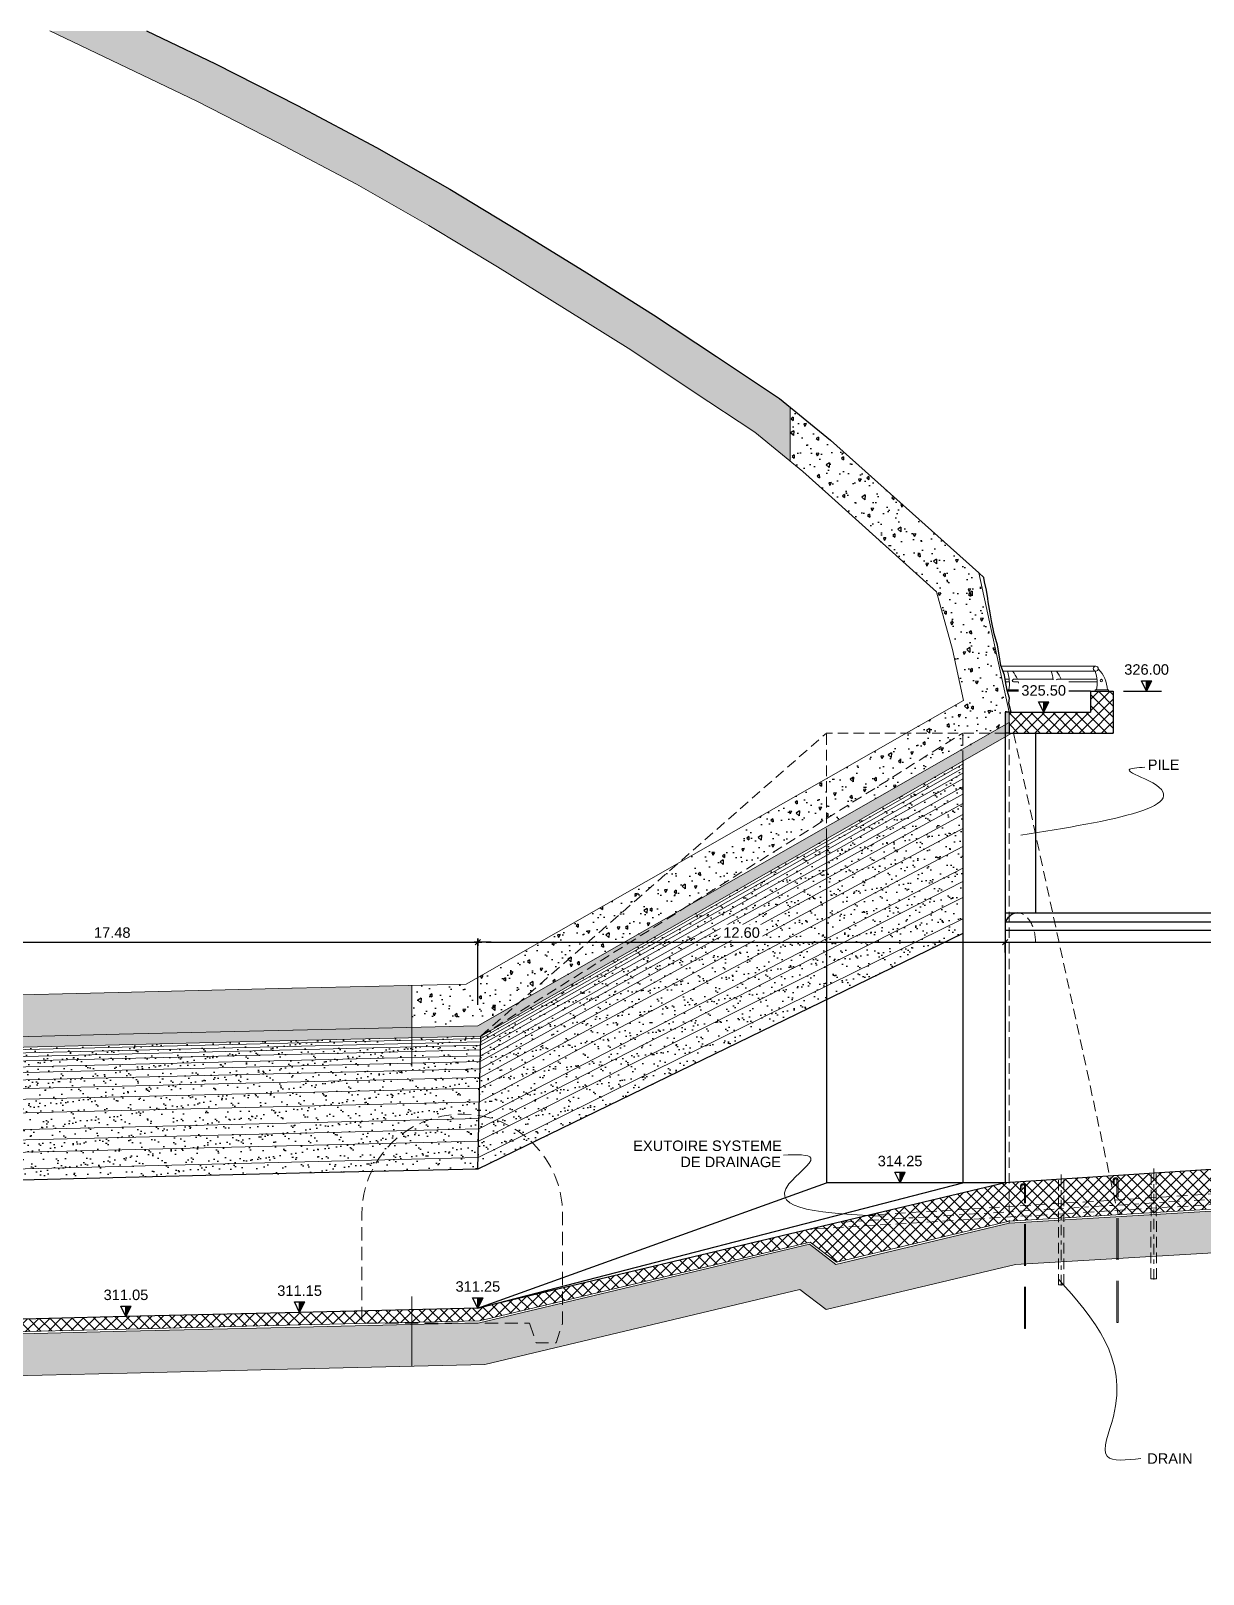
# Model space of a CAD drawing. Header units: millimetres. Extents: x -335 to 64136, y 248 to 109842.
# Drawn here: x 153.47 to 181.48, y 350.13 to 387.03 of the extents above; entities that cross this region are included whole.
import ezdxf
from ezdxf.enums import TextEntityAlignment as Align

# ---------------------------------------------------------------- set-up
doc = ezdxf.new("R2010")
doc.units = ezdxf.units.MM
doc.header["$MEASUREMENT"] = 0
for name, pattern in [('NASCOSTA', [9.525, 6.35, -3.175]), ('TRATTEGGIATA', [0.75, 0.5, -0.25]), ('TRATTEGGIATA2', [0.375, 0.25, -0.125]), ('TRATTOPUNTO2', [0.5, 0.25, -0.125, 0, -0.125])]:
    doc.linetypes.add(name, pattern=pattern)
for name, color, linetype in [('Ancoraggi', 3, 'Continuous'), ('DIME', 6, 'Continuous'), ('LIN010CO', 2, 'Continuous'), ('LIN018CO', 6, 'Continuous'), ('LIN018TR', 6, 'NASCOSTA'), ('LIN035CO', 1, 'Continuous'), ('LIN050CO', 3, 'Continuous'), ('TEXT035', 1, 'Continuous'), ('Tratteggi', 2, 'Continuous')]:
    doc.layers.add(name, color=color, linetype=linetype)
doc.layers.add('Bordi tratteggi', color=5, linetype='Continuous', plot=False)
doc.styles.add('ARIAL', font='arial.ttf')
doc.linetypes.add('ROCK', pattern='A,0.25,-0.18,["<",Standard,S=0.18,R=90,X=0,Y=-0.09],0,["-",Standard,S=0.18,R=45,X=-0.111213,Y=-0.238491],0.25', length=0.68)
doc.dimstyles.new('100', dxfattribs={"dimtxt": 0.25, "dimasz": 0.2, "dimexe": 0, "dimexo": 0.5, "dimgap": 0.1, "dimtad": 1, "dimzin": 4, "dimdsep": 46, "dimtxsty": 'ARIAL', "dimblk1": 'LINE', "dimblk2": 'LINE', "dimsah": 1, "dimcen": 2.5, "dimclrd": 256, "dimclre": 256, "dimclrt": 1, "dimadec": 0, "dimazin": 0, "dimtfac": 1, "dimtmove": 2, "dimatfit": 3, "dimldrblk": 'LINE', "dimfxl": 1, "dimtvp": 1, "dimtolj": 1, "dimtzin": 0, "dimarcsym": 0})
pattern_1 = [(271.43083, (0, -76.13163), (-0.57929356, -0.42757335), [0.075, -0.825]), (216.43083, (0, -76.1316), (0.6017666, -0.472146), [0.06, -0.66]), (321.88223, (-0.0483, -76.16726), (0.0224724, -0.8997194), [0.0637402, -0.7011421]), (267.61503, (0.1323, -76.2816), (-0.909696, -0.582111), [0.1125, -1.2375]), (318.06643, (0.0565, -76.3301), (-0.0561794, -1.3488306), [0.0956103, -1.051713]), (212.61503, (0.1323, -76.2816), (-0.0561784, -1.3488306), [0.09, -0.99]), (242.43083, (0.0243, -76.31027), (-0.71395324, -0.093117), [0.075, -0.825]), (187.43083, (0.0243, -76.3103), (0.297416, -0.7046905), [0.06, -0.66]), (292.88223, (-0.0352, -76.318), (-0.4165379, -0.7978071), [0.0637402, -0.7011421]), (258.93083, (0, -76.13163), (0.21116406, -0.25763524), [0, -0.652, 0, -0.67, 0, -0.6625]), (228.93083, (0, -76.13163), (0.06375055, -0.46978936), [0, -0.382, 0, -0.637, 0, -0.2525]), (188.93083, (0.1672, -75.98407), (-0.41516102, -0.33632788), [0, -0.25, 0, -0.78, 0, -1.035]), (178.93083, (0.24217, -75.9179), (-0.37100583, -0.46095747), [0, -0.325, 0, -0.518, 0, -0.735])]
pattern_2 = [(271.43083, (0, 0), (-0.5792936, -0.42757335), [0.075, -0.825]), (216.43083, (0, 0), (0.6017666, -0.472146), [0.06, -0.66]), (321.88223, (-0.0483, -0.0356), (0.0224724, -0.8997194), [0.0637402, -0.7011421]), (267.61503, (0.1323, -0.14995), (-0.909696, -0.582111), [0.1125, -1.2375]), (318.06643, (0.0565, -0.1985), (-0.0561794, -1.3488306), [0.0956103, -1.051713]), (212.61503, (0.1323, -0.15), (-0.0561784, -1.3488306), [0.09, -0.99]), (242.43083, (0.0243, -0.17863), (-0.7139532, -0.093117), [0.075, -0.825]), (187.43083, (0.0243, -0.1786), (0.297416, -0.7046905), [0.06, -0.66]), (292.88223, (-0.0352, -0.1864), (-0.4165379, -0.7978071), [0.0637402, -0.7011421]), (258.93083, (0, 0), (0.21116406, -0.25763524), [0, -0.652, 0, -0.67, 0, -0.6625]), (228.93083, (0, 0), (0.06375055, -0.46978936), [0, -0.382, 0, -0.637, 0, -0.2525]), (188.93083, (0.1672, 0.14756), (-0.41516102, -0.33632788), [0, -0.25, 0, -0.78, 0, -1.035]), (178.93083, (0.24217, 0.21373), (-0.37100583, -0.46095747), [0, -0.325, 0, -0.518, 0, -0.735])]

# ---------------------------------------------------------------- blocks, each defined once
blk = doc.blocks.new('LIVELLI1')
at = {"layer": 'LIN018CO'}
blk.add_solid([(0, 0.25), (0, 0), (0.125, 0.25)], dxfattribs=at)
at = {"layer": 'LIN035CO'}
for p, q in [((-0.125, 0.25), (0.125, 0.25)), ((0, 0), (-0.125, 0.25)), ((0, 0), (0, 0.25)), ((0, 0), (0.125, 0.25))]:
    blk.add_line(p, q, dxfattribs=at)
at = {"layer": 'TEXT035', "style": 'ARIAL'}
blk.add_attdef('VALORE', text='', height=0.25, dxfattribs=at).set_placement((0, 0.395), align=Align.CENTER)
blk = doc.blocks.new('LINE')
for p, q in [((-1.6, 0), (0.45, 0)), ((0, 0.45), (0, -0.45))]:
    blk.add_line(p, q)
at = {"color": 3}
blk.add_line((-0.32, -0.32), (0.32, 0.32), dxfattribs=at)
blk = doc.blocks.new('*D29')
at = {"layer": 'Defpoints', "color": 0, "transparency": 16777216}
for p in [(164.152, 365.24), (164.152, 363.24), (146.676, 362.811)]:
    blk.add_point(p, dxfattribs=at)
at = {"layer": 'DIME', "lineweight": -2, "transparency": 16777216}
for p, q in [((146.676, 363.311), (146.676, 365.24)), ((146.876, 365.24), (163.952, 365.24)), ((164.152, 363.74), (164.152, 365.24))]:
    blk.add_line(p, q, dxfattribs=at)
at = {"layer": 'DIME', "lineweight": -2, "transparency": 16777216, "xscale": 0.2, "yscale": 0.2, "zscale": 0.2, "rotation": 180}
blk.add_blockref('LINE', (146.676, 365.24), dxfattribs=at)
at = {"layer": 'DIME', "lineweight": -2, "transparency": 16777216, "xscale": 0.2, "yscale": 0.2, "zscale": 0.2}
blk.add_blockref('LINE', (164.152, 365.24), dxfattribs=at)
at = {"layer": 'DIME', "color": 1, "transparency": 16777216, "insert": (155.414, 365.467), "char_height": 0.25, "attachment_point": 5, "style": 'ARIAL'}
blk.add_mtext('\\A1;17.48', dxfattribs=at)
blk = doc.blocks.new('*D30')
at = {"layer": 'Defpoints', "color": 0, "transparency": 16777216}
for p in [(176.754, 365.24), (176.754, 364.49), (164.152, 363.24)]:
    blk.add_point(p, dxfattribs=at)
at = {"layer": 'DIME', "lineweight": -2, "transparency": 16777216}
for p, q in [((164.152, 363.74), (164.152, 365.24)), ((164.352, 365.24), (176.554, 365.24)), ((176.754, 364.99), (176.754, 365.24))]:
    blk.add_line(p, q, dxfattribs=at)
at = {"layer": 'DIME', "lineweight": -2, "transparency": 16777216, "xscale": 0.2, "yscale": 0.2, "zscale": 0.2, "rotation": 180}
blk.add_blockref('LINE', (164.152, 365.24), dxfattribs=at)
at = {"layer": 'DIME', "lineweight": -2, "transparency": 16777216, "xscale": 0.2, "yscale": 0.2, "zscale": 0.2}
blk.add_blockref('LINE', (176.754, 365.24), dxfattribs=at)
at = {"layer": 'DIME', "color": 1, "transparency": 16777216, "insert": (170.453, 365.467), "char_height": 0.25, "attachment_point": 5, "style": 'ARIAL', "bg_fill": 3, "box_fill_scale": 1.25, "bg_fill_color": 256, "bg_fill_true_color": 13158600, "bg_fill_transparency": 0}
blk.add_mtext('\\A1;12.60', dxfattribs=at)

msp = doc.modelspace()

# ---------------------------------------------------------------- hatches: boundary and pattern name
at = {"layer": 'LIN010CO', "lineweight": 0}
h = msp.add_hatch(dxfattribs=at)
h.set_pattern_fill('ANSI37', color=256, scale=1.5, angle=-90, style=0)
h.paths.add_polyline_path([(179.33414, 371.23833), (178.79294, 371.23833), (178.79294, 370.73833), (176.84432, 370.73833), (176.84432, 370.48833), (176.84432, 370.23833), (179.33414, 370.23833)])
h = msp.add_hatch(dxfattribs=at)
h.set_pattern_fill('ANSI37', color=256, scale=1.5, angle=-90, style=0)
h.paths.add_polyline_path([(192.37159, 359.48833), (193.12927, 359.48833), (193.12927, 361.23833), (192.75, 361.23833), (192.70043, 361.13237), (192.65, 361.23833), (192.5027, 361.23833), (192.37159, 361.23833)])
h.paths.add_polyline_path([(193.12927, 364.23833), (192.75, 364.23833), (192.70043, 364.13237), (192.65, 364.23833), (192.5027, 364.23833), (192.37159, 364.23833), (192.37159, 361.23833), (192.5027, 361.23833), (192.65, 361.23833), (192.70043, 361.13237), (192.75, 361.23833), (193.12927, 361.23833)])
edge = h.paths.add_edge_path()
edge.add_ellipse((192.37159, 365.23833), major_axis=(-0.75767, 0), ratio=0.92387953, start_angle=540, end_angle=630)
edge.add_line((192.37159, 365.93833), (192.37159, 364.23833))
edge.add_line((192.37159, 364.23833), (192.5027, 364.23833))
edge.add_line((192.5027, 364.23833), (192.65, 364.23833))
edge.add_line((192.65, 364.23833), (192.70043, 364.13237))
edge.add_line((192.70043, 364.13237), (192.75, 364.23833))
edge.add_line((192.75, 364.23833), (193.12927, 364.23833))
edge.add_line((193.12927, 364.23833), (193.12927, 365.23833))
edge = h.paths.add_edge_path()
edge.add_line((192.27159, 365.23833), (192.27159, 364.23833))
edge.add_line((192.27159, 364.23833), (192.37159, 364.23833))
edge.add_line((192.37159, 364.23833), (192.37159, 365.93833))
edge.add_ellipse((192.37159, 365.23833), major_axis=(-0.75767, 0), ratio=0.92387953, start_angle=630, end_angle=675.584691)
edge.add_line((191.83039, 365.72823), (191.83039, 365.52833))
edge.add_line((191.83039, 365.52833), (192.27159, 365.23833))
h.paths.add_polyline_path([(192.27159, 361.23833), (192.37159, 361.23833), (192.37159, 364.23833), (192.27159, 364.23833)])
h.paths.add_polyline_path([(192.37159, 361.23833), (192.27159, 361.23833), (192.27159, 360.48833), (179.25163, 359.64942), (179.45159, 358.72833), (192.26159, 359.48833), (192.37159, 359.48833)])
h.paths.add_polyline_path([(179.45159, 358.72833), (179.25163, 359.64942), (176.84432, 359.49431), (176.84432, 358.57365)])
at = {"layer": 'LIN010CO'}
h = msp.add_hatch(dxfattribs=at)
h.set_pattern_fill('ANSI37', color=256, scale=1.5, angle=270, style=0)
h.paths.add_polyline_path([(162.57023, 356.45121), (159.89159, 356.38833), (155.74159, 356.28833), (151.67159, 356.18833), (146.67559, 356.08841), (146.62621, 353.95064), (145.90347, 351.4933), (143.67617, 351.4933), (143.67617, 351.18141), (147.05117, 351.18141), (147.05192, 351.22571), (147.05776, 351.32345), (147.05048, 351.40204), (147.04834, 351.46511), (147.05218, 351.5789), (147.04961, 351.66359), (147.05324, 351.77227), (147.05674, 351.86966), (147.05117, 352.27303), (147.05117, 352.4764), (147.05117, 352.64379), (147.04029, 352.7488), (147.03695, 352.83054), (147.04546, 352.92626), (147.03886, 352.98566), (147.04018, 353.03427), (147.05104, 353.11577), (147.06149, 353.22029), (147.05204, 353.29592), (147.04907, 353.41237), (147.04942, 353.42238), (147.05192, 353.51994), (147.05776, 353.61768), (147.05048, 353.69627), (147.04834, 353.75935), (147.05218, 353.87313), (147.04961, 353.95782), (147.05324, 354.0665), (147.05674, 354.16389), (147.05117, 354.56726), (147.05117, 354.77063), (147.05117, 354.93802), (147.04029, 355.04303), (147.03695, 355.12477), (147.04546, 355.22049), (147.03886, 355.27989), (147.04018, 355.3285), (147.05104, 355.41), (147.06149, 355.51452), (147.05204, 355.59015), (147.04907, 355.62986), (147.05117, 355.6734), (147.05117, 355.73841), (147.05117, 355.79586), (151.67827, 355.8884), (155.74889, 355.98842), (159.89872, 356.08842), (162.57023, 356.15113)])
h.paths.add_polyline_path([(143.67617, 351.4933), (141.44886, 351.4933), (140.72612, 353.95064), (140.6012, 359.35909), (140.30117, 359.35909), (140.30117, 359.15572), (140.30674, 358.75235), (140.30324, 358.65496), (140.29961, 358.54628), (140.30218, 358.4616), (140.29834, 358.34781), (140.30048, 358.28474), (140.30776, 358.20614), (140.30192, 358.10841), (140.29912, 357.99902), (140.30204, 357.88438), (140.31149, 357.80875), (140.30104, 357.70424), (140.29018, 357.62273), (140.28886, 357.57413), (140.29546, 357.51473), (140.28695, 357.419), (140.29029, 357.33726), (140.30117, 357.23225), (140.30117, 357.06486), (140.30117, 356.86149), (140.30674, 356.45812), (140.30324, 356.36073), (140.29961, 356.25205), (140.30218, 356.16737), (140.29834, 356.05358), (140.30048, 355.99051), (140.30776, 355.91191), (140.30192, 355.81417), (140.29912, 355.70479), (140.30204, 355.59015), (140.31149, 355.51452), (140.30104, 355.41), (140.29018, 355.3285), (140.28886, 355.27989), (140.29546, 355.22049), (140.28695, 355.12477), (140.29029, 355.04303), (140.30117, 354.93802), (140.30117, 354.77063), (140.30117, 354.56726), (140.30674, 354.16389), (140.30324, 354.0665), (140.29961, 353.95782), (140.30218, 353.87313), (140.29834, 353.75935), (140.30048, 353.69627), (140.30776, 353.61768), (140.30192, 353.51994), (140.29912, 353.41056), (140.30204, 353.29592), (140.31149, 353.22029), (140.30104, 353.11577), (140.29018, 353.03427), (140.28886, 352.98566), (140.29546, 352.92626), (140.28695, 352.83054), (140.29029, 352.7488), (140.30117, 352.64379), (140.30117, 352.4764), (140.30117, 352.27303), (140.30674, 351.86966), (140.30324, 351.77227), (140.29961, 351.66359), (140.30218, 351.5789), (140.29834, 351.46511), (140.30048, 351.40204), (140.30776, 351.32345), (140.30192, 351.22571), (140.30117, 351.18141), (143.67617, 351.18141)])
edge = h.paths.add_edge_path()
edge.add_spline(control_points=[(141.02172, 360.91137), (140.93751, 360.959), (140.85392, 361.00658), (140.77115, 361.05408)], knot_values=[4.74406564, 4.74406564, 4.74406564, 4.74406564, 4.90984719, 4.90984719, 4.90984719, 4.90984719], degree=3, periodic=0)
edge.add_line((140.77115, 361.05408), (140.62812, 360.83164))
edge.add_line((140.62812, 360.83164), (140.4982, 360.46246))
edge.add_line((140.4982, 360.46246), (140.44349, 360.34282))
edge.add_line((140.44349, 360.34282), (140.40549, 360.14339))
edge.add_line((140.40549, 360.14339), (140.32344, 359.80839))
edge.add_line((140.32344, 359.80839), (140.30969, 359.48286))
edge.add_line((140.30969, 359.48286), (140.30117, 359.35909))
edge.add_line((140.30117, 359.35909), (140.60117, 359.35909))
edge.add_arc((143.67617, 359.35909), 3.075, 149.681536, 180, ccw=False)
edge = h.paths.add_edge_path()
edge.add_line((143.67617, 362.43409), (143.67617, 362.73409))
edge.add_line((143.67617, 362.73409), (143.48871, 362.73396))
edge.add_line((143.48871, 362.73396), (143.28357, 362.69636))
edge.add_line((143.28357, 362.69636), (143.05107, 362.67927))
edge.add_line((143.05107, 362.67927), (142.86302, 362.61432))
edge.add_line((142.86302, 362.61432), (142.67155, 362.58698))
edge.add_line((142.67155, 362.58698), (142.46641, 362.49126))
edge.add_line((142.46641, 362.49126), (142.19288, 362.40922))
edge.add_line((142.19288, 362.40922), (141.96722, 362.2554))
edge.add_line((141.96722, 362.2554), (141.6048, 362.04004))
edge.add_line((141.6048, 362.04004), (141.45436, 361.88622))
edge.add_line((141.45436, 361.88622), (141.21355, 361.66985))
edge.add_line((141.21355, 361.66985), (141.0973, 361.50919))
edge.add_line((141.0973, 361.50919), (140.9366, 361.34511))
edge.add_line((140.9366, 361.34511), (140.81275, 361.11878))
edge.add_line((140.81275, 361.11878), (140.77115, 361.05408))
edge.add_spline(control_points=[(140.77115, 361.05408), (140.85392, 361.00658), (140.93751, 360.959), (141.02172, 360.91137)], knot_values=[4.74406564, 4.74406564, 4.74406564, 4.74406564, 4.90984719, 4.90984719, 4.90984719, 4.90984719], degree=3, periodic=0)
edge.add_arc((143.67617, 359.35909), 3.075, 90, 149.681536, ccw=False)
h.paths.add_polyline_path([(151.67159, 362.64027), (151.67159, 362.69029), (151.67159, 362.94037), (143.67617, 362.73409), (143.67617, 362.43455), (143.67639, 362.43409), (143.6839, 362.43419)])
at = {"layer": 'LIN010CO', "lineweight": 0}
h = msp.add_hatch(dxfattribs=at)
h.set_pattern_fill('ANSI37', color=256, scale=1.5, angle=-90, style=0)
h.paths.add_polyline_path([(176.84432, 359.49431), (176.75159, 359.48833), (164.15159, 356.48833), (162.57023, 356.45121), (162.57023, 356.15113), (164.19028, 356.18916), (172.09285, 358.07072), (172.71832, 357.59126), (176.84432, 358.57365)])
at = {"layer": 'Tratteggi'}
h = msp.add_hatch(dxfattribs=at)
h.set_pattern_fill('AR-CONC', color=256, scale=0.1, angle=221.430828, style=0)
h.set_pattern_definition(pattern_2)
h.paths.add_polyline_path([(165.14159, 382.23833), (163.48159, 383.23833), (161.73159, 384.23833), (159.84159, 385.23833), (157.88159, 386.23833), (156.23564, 387.02587), (153.91872, 387.02587), (157.43848, 385.34177), (159.38049, 384.35095), (161.24956, 383.36203), (162.97545, 382.3758), (164.61975, 381.38526), (166.22278, 380.38959), (167.80912, 379.39813), (169.29816, 378.40543), (170.76702, 377.43268), (171.61832, 376.73578), (171.61832, 378.02789), (171.36159, 378.23833), (169.85159, 379.23833), (168.35159, 380.23833), (166.75159, 381.23833)])
h = msp.add_hatch(dxfattribs=at)
h.set_pattern_fill('AR-CONC', color=256, scale=0.1, angle=221.430828, style=0)
h.set_pattern_definition(pattern_2)
h.paths.add_polyline_path([(175.73708, 370.23833), (174.38995, 370.23833), (172.48439, 369.15017), (172.48439, 368.19161)])
h.paths.add_polyline_path([(175.73708, 369.85604), (175.73708, 370.23833), (172.48439, 368.19161), (172.48439, 367.99861)])
h.paths.add_polyline_path([(176.40653, 370.23833), (175.73708, 370.23833), (175.73708, 369.85604)])
h.paths.add_polyline_path([(176.75411, 370.73833), (176.84432, 370.73833), (176.12082, 374.07265), (172.58159, 377.23833), (171.61832, 378.02789), (171.61832, 376.73578), (171.91491, 376.49299), (172.533, 375.94014), (175.11432, 373.61613), (175.49539, 372.23833), (175.75976, 371.02056), (174.38995, 370.23833), (176.40653, 370.23833), (176.75411, 370.43682)])
h = msp.add_hatch(dxfattribs=at)
h.set_pattern_fill('AR-SAND', scale=0.08, style=0)
h.set_pattern_definition([(37.5, (0, 0), (-0.00503947, 0.1541459), [0, -0.1216, 0, -0.136, 0, -0.13]), (7.5, (0, 0), (0.14158214, 0.22577169), [0, -0.0656, 0, -0.1096, 0, -0.042]), (327.5, (-0.0984, 0), (0.24913135, 0.000452724), [0, -0.04, 0, -0.144, 0, -0.188]), (317.5, (-0.0984, 0), (0.24049013, 0.07021405), [0, -0.02, 0, -0.0944, 0, -0.108])])
h.paths.add_polyline_path([(164.22066, 362.99174), (172.48439, 367.71071), (172.48439, 367.99861), (169.16781, 366.10468)])
h.paths.add_polyline_path([(169.16781, 366.10468), (165.16188, 363.81711), (164.22066, 362.99174)])
h.paths.add_polyline_path([(172.48439, 367.99861), (172.48439, 367.71071), (175.73708, 369.56815), (175.73708, 369.85604)])
h.paths.add_polyline_path([(176.75411, 370.14893), (176.75411, 370.23833), (176.40653, 370.23833), (175.73708, 369.85604), (175.73708, 369.56815)])
h.paths.add_polyline_path([(176.40653, 370.23833), (176.75411, 370.23833), (176.75411, 370.43682)])
h.paths.add_polyline_path([(176.75411, 370.23833), (176.84432, 370.23833), (176.84432, 370.48833), (176.75411, 370.43682)])
h.paths.add_polyline_path([(176.75411, 370.23833), (176.75411, 370.14893), (176.84432, 370.20044), (176.84432, 370.23833)])
h.paths.add_polyline_path([(176.75411, 370.43682), (176.84432, 370.48833), (176.84432, 370.73833), (176.75411, 370.73833)])
h.paths.add_polyline_path([(176.91067, 370.23833), (176.84432, 370.23833), (176.84432, 370.20044)])
h = msp.add_hatch(dxfattribs=at)
h.set_pattern_fill('AR-SAND', color=256, scale=0.2, angle=1.398317, style=0)
h.set_pattern_definition([(38.89832, (0, 0), (-0.0219989, 0.38494255), [0, -0.304, 0, -0.34, 0, -0.325]), (8.89832, (0, 0), (0.3400763, 0.57289864), [0, -0.164, 0, -0.274, 0, -0.105]), (328.89832, (-0.24593, -0.006), (0.62261528, 0.01633024), [0, -0.1, 0, -0.36, 0, -0.47]), (318.89832, (-0.2459, -0.006), (0.5967627, 0.1901544), [0, -0.05, 0, -0.236, 0, -0.27])])
h.paths.add_polyline_path([(172.48439, 363.86322), (175.73708, 365.44404), (175.73708, 369.56815), (172.48439, 367.71071)])
h = msp.add_hatch(dxfattribs=at)
h.set_pattern_fill('AR-CONC', color=256, scale=0.1, angle=221.430828, style=0)
h.set_pattern_definition(pattern_1)
h.paths.add_polyline_path([(172.48439, 369.15017), (168.92677, 367.1186), (165.16188, 363.81711), (169.16781, 366.10468), (172.48439, 368.19161)])
h.paths.add_polyline_path([(168.92677, 367.1186), (163.87531, 364.23398), (162.57023, 364.20334), (162.57023, 363.20307), (164.15159, 363.24019), (165.16188, 363.81711)])
h = msp.add_hatch(dxfattribs=at)
h.set_pattern_fill('AR-SAND', color=256, scale=0.2, angle=1.398317, style=0)
h.set_pattern_definition([(38.89832, (0, 0), (-0.0219989, 0.38494255), [0, -0.304, 0, -0.34, 0, -0.325]), (8.89832, (0, 0), (0.3400763, 0.57289864), [0, -0.164, 0, -0.274, 0, -0.105]), (328.89832, (-0.24593, -0.006), (0.62261528, 0.01633024), [0, -0.1, 0, -0.36, 0, -0.47]), (318.89832, (-0.2459, -0.006), (0.5967627, 0.1901544), [0, -0.05, 0, -0.236, 0, -0.27])])
h.paths.add_polyline_path([(172.48439, 367.71071), (164.22066, 362.99174), (164.15159, 359.81342), (172.48439, 363.86322)])
h = msp.add_hatch(dxfattribs=at)
h.set_pattern_fill('AR-CONC', color=256, scale=0.1, angle=221.430828, style=0)
h.set_pattern_definition(pattern_2)
h.paths.add_polyline_path([(162.57023, 364.20334), (159.70981, 364.1362, 0.00015546), (159.7048, 364.13608), (155.55497, 364.03608, 0.00011834), (155.55116, 364.03599), (152.22796, 363.95434), (152.05437, 364.10058), (143.67617, 363.88409), (143.67617, 362.88409), (151.70053, 363.09111), (151.87358, 362.94533), (155.57572, 363.03629), (155.57906, 363.03637), (159.72889, 363.13637), (159.73328, 363.13647), (162.57023, 363.20307)])
edge = h.paths.add_edge_path()
edge.add_arc((143.67617, 359.35909), 4.525, 90, 149.522621)
edge.add_spline(control_points=[(139.77639, 361.65416), (140.04147, 361.48295), (140.32987, 361.30951), (140.63112, 361.13485)], knot_values=[4.03915363, 4.03915363, 4.03915363, 4.03915363, 4.65000799, 4.65000799, 4.65000799, 4.65000799], degree=3, periodic=0)
edge.add_arc((143.67617, 359.35909), 3.525, 90, 149.750871, ccw=False)
edge.add_line((143.67617, 362.88409), (143.67617, 363.88409))
edge = h.paths.add_edge_path()
edge.add_spline(control_points=[(140.63112, 361.13485), (140.32987, 361.30951), (140.04147, 361.48295), (139.77639, 361.65416)], knot_values=[4.03915363, 4.03915363, 4.03915363, 4.03915363, 4.65000799, 4.65000799, 4.65000799, 4.65000799], degree=3, periodic=0)
edge.add_arc((143.67617, 359.35909), 4.525, 149.522621, 180)
edge.add_line((139.15117, 359.35909), (139.15117, 350.13141))
edge.add_line((139.15117, 350.13141), (148.20117, 350.13141))
edge.add_line((148.20117, 350.13141), (148.20117, 354.76866))
edge.add_line((148.20117, 354.76866), (151.70055, 354.83865))
edge.add_line((151.70055, 354.83865), (155.77321, 354.93872))
edge.add_line((155.77321, 354.93872), (159.9225, 355.0387))
edge.add_line((159.9225, 355.0387), (162.57023, 355.10085))
edge.add_line((162.57023, 355.10085), (162.57023, 356.10113))
edge.add_line((162.57023, 356.10113), (159.89872, 356.03842))
edge.add_line((159.89872, 356.03842), (155.74889, 355.93842))
edge.add_line((155.74889, 355.93842), (151.67827, 355.8384))
edge.add_line((151.67827, 355.8384), (147.20117, 355.74886))
edge.add_line((147.20117, 355.74886), (147.20117, 354.34118))
edge.add_line((147.20117, 354.34118), (147.20117, 351.13141))
edge.add_line((147.20117, 351.13141), (140.15117, 351.13141))
edge.add_line((140.15117, 351.13141), (140.15117, 359.35909))
edge.add_arc((143.67617, 359.35909), 3.525, 149.750871, 180, ccw=False)
h = msp.add_hatch(dxfattribs=at)
h.set_pattern_fill('AR-SAND', scale=0.08, style=0)
h.set_pattern_definition([(37.5, (0, 0), (-0.00503947, 0.1541459), [0, -0.1216, 0, -0.136, 0, -0.13]), (7.5, (0, 0), (0.14158214, 0.22577169), [0, -0.0656, 0, -0.1096, 0, -0.042]), (327.5, (-0.0984, 0), (0.24913135, 0.000452724), [0, -0.04, 0, -0.144, 0, -0.188]), (317.5, (-0.0984, 0), (0.24049013, 0.07021405), [0, -0.02, 0, -0.0944, 0, -0.108])])
h.paths.add_polyline_path([(162.57023, 363.20307), (162.57023, 362.953), (164.22066, 362.99174), (165.16188, 363.81711), (164.15159, 363.24019)])
h.paths.add_polyline_path([(159.73328, 363.13647, 0.00015546), (159.72889, 363.13637), (155.57906, 363.03637, 0.00011834), (155.57572, 363.03629), (151.87358, 362.94533), (151.70053, 363.09111), (143.67617, 362.88409), (143.67617, 362.73409), (151.67159, 362.94037), (151.67159, 362.69029), (155.58186, 362.78637), (155.58508, 362.78645), (159.73492, 362.88644, -0.00015546), (159.73914, 362.88654), (162.57023, 362.953), (162.57023, 363.20307)])
h = msp.add_hatch(dxfattribs=at)
h.set_pattern_fill('AR-SAND', color=256, scale=0.2, angle=1.398317, style=0)
h.set_pattern_definition([(38.89832, (0, 0), (-0.0219989, 0.38494255), [0, -0.304, 0, -0.34, 0, -0.325]), (8.89832, (0, 0), (0.3400763, 0.57289864), [0, -0.164, 0, -0.274, 0, -0.105]), (328.89832, (-0.24593, -0.006), (0.62261528, 0.01633024), [0, -0.1, 0, -0.36, 0, -0.47]), (318.89832, (-0.2459, -0.006), (0.5967627, 0.1901544), [0, -0.05, 0, -0.236, 0, -0.27])])
h.paths.add_polyline_path([(164.22066, 362.99174), (159.73914, 362.88654, 0.00015546), (159.73492, 362.88644), (155.58508, 362.78645, 0.00011834), (155.58186, 362.78637), (151.67159, 362.69029), (151.67159, 362.64027), (151.67159, 359.51342), (155.74159, 359.61342), (159.89159, 359.71342), (164.15159, 359.81342)])
h = msp.add_hatch(dxfattribs=at)
h.set_pattern_fill('AR-CONC', color=256, scale=0.1, angle=221.430828, style=0)
h.set_pattern_definition(pattern_1)
h.paths.add_polyline_path([(176.99818, 357.53093), (183.52371, 357.91808), (183.52371, 358.91984), (176.85165, 358.52399), (172.70677, 357.53712), (172.07991, 358.01764), (164.19028, 356.13916), (162.57023, 356.10113), (162.57023, 355.10085), (164.31924, 355.14191), (171.84894, 356.93469), (172.47579, 356.45417)])

# ---------------------------------------------------------------- linework, layer by layer
for p, q in [((176.75411, 370.73833), (176.75411, 359.48849)), ((176.84432, 370.73833), (176.75411, 370.73833)), ((176.84432, 370.48833), (176.84432, 370.23833)), ((176.84432, 370.23833), (176.75411, 370.23833)), ((177.47595, 370.23833), (177.47595, 365.93833)), ((175.73708, 369.56815), (175.73708, 359.48833)), ((177.47595, 369.23833), (177.47595, 368.4724)), ((172.48439, 367.71071), (172.48439, 359.48833)), ((176.75411, 365.93833), (192.37159, 365.93833)), ((176.75411, 365.72833), (191.8305, 365.72833)), ((176.75411, 365.52833), (191.83039, 365.52833)), ((176.75411, 365.23833), (192.27159, 365.23833)), ((192.27159, 360.48833), (176.75159, 359.48833)), ((164.15159, 356.48833), (175.73708, 359.48833)), ((164.15159, 356.48833), (172.48439, 359.48833)), ((176.75159, 359.48833), (172.48439, 359.48833))]:
    msp.add_line(p, q)
msp.add_ellipse((177.05488, 365.23833), major_axis=(0.0001, 0.7), ratio=0.60173751, start_param=0.00022869, end_param=0.79548165)
at = {"layer": 'Ancoraggi', "linetype": 'TRATTEGGIATA', "lineweight": 0}
for p, q in [((177.12134, 359.40606), (177.12134, 359.30986)), ((177.14734, 359.40606), (177.14734, 359.30986)), ((179.33251, 359.54863), (179.33251, 359.45243)), ((179.33251, 359.45243), (179.35851, 359.45243)), ((179.35851, 359.54863), (179.35851, 359.45243)), ((177.12134, 359.30986), (177.14734, 359.30986))]:
    msp.add_line(p, q, dxfattribs=at)
at = {"layer": 'Ancoraggi', "linetype": 'TRATTEGGIATA', "lineweight": 0, "ltscale": 2}
for p, q in [((177.21334, 356.00085), (177.21334, 359.40606)), ((177.23934, 356.00085), (177.23934, 359.40606)), ((179.42451, 356.14342), (179.42451, 359.54863)), ((179.45051, 356.14342), (179.45051, 359.54863)), ((179.45051, 356.14342), (179.42451, 356.14342))]:
    msp.add_line(p, q, dxfattribs=at)
at = {"layer": 'Ancoraggi', "lineweight": 0, "ltscale": 2}
msp.add_line((177.23934, 356.00085), (177.21334, 356.00085), dxfattribs=at)
at = {"layer": 'Ancoraggi', "linetype": 'TRATTEGGIATA', "lineweight": 0}
for centre, radius, start in [((177.18034, 359.40606), 0.059, 360), ((177.18034, 359.40606), 0.033, 0), ((179.39151, 359.54863), 0.059, 360), ((179.39151, 359.54863), 0.033, 0)]:
    msp.add_arc(centre, radius, start, 180, dxfattribs=at)
at = {"layer": 'Bordi tratteggi', "lineweight": 0}
for p, q in [((153.91872, 387.02587), (157.43848, 385.34177)), ((157.43848, 385.34177), (159.38049, 384.35095)), ((159.38049, 384.35095), (161.24956, 383.36203)), ((161.24956, 383.36203), (162.97545, 382.3758)), ((162.97545, 382.3758), (164.61975, 381.38526)), ((164.61975, 381.38526), (166.22278, 380.38959)), ((166.22278, 380.38959), (167.80912, 379.39813)), ((167.80912, 379.39813), (169.29816, 378.40543)), ((169.29816, 378.40543), (170.76702, 377.43268)), ((171.61832, 376.73578), (171.61832, 378.02789)), ((170.76702, 377.43268), (171.91491, 376.49299)), ((171.91491, 376.49299), (172.533, 375.94014)), ((172.533, 375.94014), (175.11432, 373.61613)), ((175.11432, 373.61613), (175.49539, 372.23833)), ((175.49539, 372.23833), (175.75976, 371.02056)), ((175.75976, 371.02056), (163.87531, 364.23398)), ((163.87531, 364.23398), (159.70981, 364.1362)), ((162.57023, 362.26497), (162.57023, 364.20334)), ((159.7048, 364.13608), (155.55497, 364.03608)), ((176.99818, 357.53093), (192.29271, 358.43833)), ((172.47579, 356.45417), (176.99818, 357.53093)), ((164.31924, 355.14191), (171.84894, 356.93469)), ((171.84894, 356.93469), (172.47579, 356.45417)), ((162.57023, 355.10085), (162.57023, 356.76825)), ((155.77321, 354.93872), (159.9225, 355.0387)), ((159.9225, 355.0387), (164.31924, 355.14191))]:
    msp.add_line(p, q, dxfattribs=at)
msp.add_lwpolyline([(155.55116, 364.03599), (152.22796, 363.95434), (152.05437, 364.10058), (143.67617, 363.88409, 0.41421356), (139.15117, 359.35909), (139.15117, 350.13141), (148.20117, 350.13141), (148.20117, 354.76866), (151.70055, 354.83865), (155.77321, 354.93872)], format="xyb", dxfattribs=at)
for centre, start, end in [((155.74889, 355.98842), 91.380354, 91.407476), ((159.89872, 356.08842), 91.344724, 91.380354)]:
    msp.add_arc(centre, 8.05, start, end, dxfattribs=at)
at = {"layer": 'LIN010CO', "linetype": 'Continuous', "lineweight": 0}
for p, q in [((178.91856, 371.83833), (176.65707, 371.83833)), ((178.90343, 371.71833), (176.70303, 371.71833)), ((176.84846, 371.52333), (176.75119, 371.52333)), ((176.85303, 371.46333), (176.7592, 371.46333)), ((177.07473, 371.26833), (176.80534, 371.26833)), ((176.80534, 371.26833), (176.80534, 371.23833)), ((177.89725, 371.52333), (176.95345, 371.52333)), ((177.07473, 371.46333), (176.95345, 371.46333)), ((178.94603, 371.52333), (178.00223, 371.52333)), ((178.9506, 371.46333), (178.27469, 371.46333)), ((179.22417, 371.26833), (178.9029, 371.26833)), ((178.9029, 371.26833), (178.9029, 371.23833)), ((179.22417, 371.26833), (179.22417, 371.23833))]:
    msp.add_line(p, q, dxfattribs=at)
at = {"layer": 'LIN010CO', "linetype": 'TRATTEGGIATA2', "lineweight": 0}
for p, q in [((164.22066, 362.99174), (175.73708, 370.23833)), ((164.22066, 362.99174), (172.48439, 370.23833)), ((172.48439, 367.71071), (172.48439, 370.23833)), ((176.75411, 370.23833), (172.48439, 370.23833)), ((175.73708, 369.56815), (175.73708, 370.23833)), ((176.84432, 362.71878), (176.84432, 370.23833)), ((176.95287, 370.23833), (179.45159, 358.72833)), ((178.02832, 358.54961), (178.02832, 359.56996)), ((178.15332, 358.55723), (178.15332, 359.57802)), ((180.23949, 358.69218), (180.23949, 359.71253)), ((180.36449, 358.6998), (180.36449, 359.72059)), ((180.23549, 357.19321), (180.23549, 358.69194)), ((180.36849, 357.19321), (180.36849, 358.70005)), ((178.02432, 357.05064), (178.02432, 358.54937)), ((178.15732, 357.05064), (178.15732, 358.55748)), ((180.36849, 357.19321), (180.23549, 357.19321)), ((178.15732, 357.05064), (178.02432, 357.05064))]:
    msp.add_line(p, q, dxfattribs=at)
at = {"layer": 'LIN010CO', "lineweight": 0}
for p, q in [((164.21782, 362.86091), (175.73708, 369.39575)), ((164.21945, 362.93604), (175.73708, 369.49328)), ((164.21046, 362.52212), (175.73708, 368.95596)), ((164.21361, 362.66744), (175.73708, 369.1446)), ((164.21593, 362.77383), (175.73708, 369.2827)), ((164.20752, 362.38708), (175.73708, 368.78069)), ((164.19928, 362.00787), (175.73708, 368.28853)), ((164.2037, 362.21108), (175.73708, 368.55225)), ((164.19374, 361.75277), (175.73708, 367.95747)), ((164.18657, 361.42297), (175.73708, 367.52953)), ((164.17789, 361.02343), (175.73708, 367.01116)), ((175.73708, 366.69024), (164.17251, 360.77605)), ((175.73708, 366.30841), (164.16611, 360.48168)), ((175.73708, 365.79771), (164.15756, 360.08793)), ((164.21945, 362.93604), (151.67159, 362.62975)), ((164.21782, 362.86091), (151.67159, 362.55466)), ((164.21593, 362.77383), (151.67159, 362.46762)), ((164.21361, 362.66744), (151.67159, 362.36129)), ((164.21046, 362.52212), (151.67159, 362.21604)), ((164.20752, 362.38708), (151.67159, 362.08108)), ((164.2037, 362.21108), (151.67159, 361.90517)), ((164.19928, 362.00787), (151.67159, 361.70207)), ((164.19374, 361.75277), (151.67159, 361.4471)), ((164.18657, 361.42297), (151.67159, 361.11748)), ((164.17789, 361.02343), (151.67159, 360.71815)), ((151.67159, 360.4709), (164.17251, 360.77605)), ((151.67159, 360.17669), (164.16611, 360.48168)), ((151.67159, 359.78315), (164.15756, 360.08793))]:
    msp.add_line(p, q, dxfattribs=at)
at = {"layer": 'LIN010CO', "linetype": 'TRATTOPUNTO2', "lineweight": 0}
for p, q in [((180.30199, 359.82588), (180.30199, 357.09821)), ((178.09082, 359.68331), (178.09082, 356.95564))]:
    msp.add_line(p, q, dxfattribs=at)
at = {"layer": 'LIN010CO', "linetype": 'TRATTEGGIATA2', "lineweight": 0, "flags": 128}
for points in [[(176.84432, 362.71878), (176.84432, 358.52225)], [(191.58783, 359.82362), (187.71843, 359.58768), (173.4933, 358.71255)], [(191.60304, 359.57408), (187.73372, 359.33814), (172.0748, 358.37481)]]:
    msp.add_lwpolyline(points, dxfattribs=at)
at = {"layer": 'LIN010CO', "linetype": 'TRATTOPUNTO2', "lineweight": 0, "flags": 128}
msp.add_lwpolyline([(191.69648, 359.70501), (187.72608, 359.46291), (172.78405, 358.54368)], dxfattribs=at)
at = {"layer": 'LIN010CO', "linetype": 'Continuous', "lineweight": 0}
for centre, radius in [((178.91856, 371.77833), 0.06), ((179.05102, 371.49333), 0.03)]:
    msp.add_circle(centre, radius, dxfattribs=at)
for centre, radius, start, end in [((175.91826, 371.42228), 0.93567, 350.529773, 18.445463), ((176.34282, 371.24627), 0.75445, 21.545194, 38.73367), ((176.96704, 371.42228), 0.93567, 5.634, 18.445463), ((177.3916, 371.24627), 0.75445, 21.545194, 38.73367), ((178.01583, 371.42228), 0.93567, 350.529773, 18.582927), ((178.44038, 371.24627), 0.75445, 1.675612, 44.502462), ((176.95345, 371.49333), 0.03, 90, 270), ((176.34282, 371.24627), 0.75445, 14.038463, 16.720724), ((178.00223, 371.49333), 0.03, 90, 136.080362)]:
    msp.add_arc(centre, radius, start, end, dxfattribs=at)
at = {"layer": 'LIN010CO', "linetype": 'TRATTEGGIATA', "lineweight": 0, "ltscale": 0.5}
msp.add_ellipse((177.05488, 365.23833), major_axis=(0, 0.7), ratio=0.60153114, start_param=4.71238898, end_param=6.28318531, dxfattribs=at)
at = {"layer": 'LIN018CO'}
for p, q in [((177.07473, 371.23833), (176.80793, 371.23833)), ((178.79294, 371.23833), (178.27469, 371.23833)), ((179.58109, 371.23833), (180.48655, 371.23833))]:
    msp.add_line(p, q, dxfattribs=at)
at = {"layer": 'LIN018CO', "color": 3, "lineweight": 0}
msp.add_line((165.16188, 363.81711), (164.15159, 363.24019), dxfattribs=at)
at = {"layer": 'LIN018CO'}
for points in [[(176.39532, 373.11078), (176.34665, 373.37618), (176.33479, 373.45918), (176.30514, 373.65482), (176.25771, 373.8564), (176.23992, 373.95718), (176.12082, 374.07265)], [(176.89756, 370.73833), (176.84125, 370.95489), (176.85595, 371.07248), (176.80204, 371.25867), (176.75794, 371.46936), (176.73834, 371.62615), (176.65013, 371.85644), (176.61093, 372.11123), (176.56683, 372.33662), (176.48843, 372.61101), (176.42962, 372.91969), (176.39532, 373.11078)], [(175.73708, 365.44404), (164.15159, 359.81342), (159.89159, 359.71342), (155.74159, 359.61342), (151.67159, 359.51342)]]:
    msp.add_lwpolyline(points, dxfattribs=at)
at = {"layer": 'LIN018CO', "lineweight": 0, "flags": 128}
msp.add_lwpolyline([(151.67159, 362.69029), (155.58186, 362.78637, -0.00011834), (155.58508, 362.78645), (159.73492, 362.88644, -0.00015546), (159.73914, 362.88654), (164.22066, 362.99174), (176.91067, 370.23833)], format="xyb", dxfattribs=at)
msp.add_lwpolyline([(147.05117, 355.73841), (147.05117, 355.79586), (151.67827, 355.8884), (155.74889, 355.98842), (159.89872, 356.08842), (164.19028, 356.18916), (172.09285, 358.07072), (172.71832, 357.59126), (176.84432, 358.57365), (192.26159, 359.48833), (193.12927, 359.48833)], dxfattribs=at)
at = {"layer": 'LIN018CO', "color": 3, "lineweight": 0}
for centre, start, end in [((159.89872, 356.08842), 91.344724, 91.380354), ((155.74889, 355.98842), 91.380354, 91.407476)]:
    msp.add_arc(centre, 7.05, start, end, dxfattribs=at)
at = {"layer": 'LIN018CO', "lineweight": 0}
for points in [[(180.09388, 369.42218), (179.71605, 369.36052), (180.17098, 369.10614), (177.12562, 367.79483)], [(171.45312, 360.1509), (172.11086, 360.07288), (171.58462, 359.45951), (173.86486, 358.68783)], [(179.99282, 352.89836), (179.19069, 352.94939), (179.33871, 353.90289), (178.03346, 357.17691)]]:
    msp.add_spline(points, degree=3, dxfattribs=at)
at = {"layer": 'LIN018CO'}
for points in [[(155.74159, 356.53833), (155.74159, 356.28833), (155.86659, 356.53833)], [(159.89159, 356.63833), (159.89159, 356.38833), (160.01659, 356.63833)], [(164.15159, 356.73833), (164.15159, 356.48833), (164.27659, 356.73833)]]:
    msp.add_solid(points, dxfattribs=at)
at = {"layer": 'LIN018TR', "linetype": 'NASCOSTA', "lineweight": 0, "ltscale": 0.05, "flags": 128}
msp.add_lwpolyline([(165.38839, 356.12943), (165.54579, 355.65759), (166.01846, 355.65759), (166.17587, 356.12943), (166.17587, 358.72943, 1), (161.37587, 358.72943), (161.37587, 356.12943)], format="xyb", close=True, dxfattribs=at)
at = {"layer": 'LIN035CO'}
for p, q in [((155.74159, 356.28833), (155.61659, 356.53833)), ((155.61659, 356.53833), (155.86659, 356.53833)), ((155.74159, 356.28833), (155.86659, 356.53833)), ((155.74159, 356.28833), (155.74159, 356.53833)), ((159.89159, 356.38833), (159.76659, 356.63833)), ((159.76659, 356.63833), (160.01659, 356.63833)), ((159.89159, 356.38833), (160.01659, 356.63833)), ((159.89159, 356.38833), (159.89159, 356.63833)), ((164.15159, 356.48833), (164.02659, 356.73833)), ((164.02659, 356.73833), (164.27659, 356.73833)), ((164.15159, 356.48833), (164.27659, 356.73833)), ((164.15159, 356.48833), (164.15159, 356.73833))]:
    msp.add_line(p, q, dxfattribs=at)
at = {"layer": 'LIN050CO'}
for p, q in [((172.58159, 377.23833), (176.12082, 374.07265)), ((178.79294, 371.23833), (178.79294, 370.73833)), ((178.79294, 371.23833), (179.33414, 371.23833)), ((179.33414, 371.23833), (179.33414, 370.23833)), ((176.84432, 370.73833), (178.79294, 370.73833)), ((176.84432, 370.23833), (179.33414, 370.23833)), ((192.27159, 360.48833), (176.75159, 359.48833)), ((176.75159, 359.48833), (164.15159, 356.48833)), ((164.15159, 356.48833), (159.89159, 356.38833)), ((155.74159, 356.28833), (151.67159, 356.18833)), ((159.89159, 356.38833), (155.74159, 356.28833))]:
    msp.add_line(p, q, dxfattribs=at)
msp.add_lwpolyline([(156.23564, 387.02587), (157.88159, 386.23833), (159.84159, 385.23833), (161.73159, 384.23833), (163.48159, 383.23833), (165.14159, 382.23833), (166.75159, 381.23833), (168.35159, 380.23833), (169.85159, 379.23833), (171.36159, 378.23833), (172.58159, 377.23833)], dxfattribs=at)
at = {"layer": 'LIN050CO', "linetype": 'ROCK', "lineweight": 0, "flags": 128}
msp.add_lwpolyline([(176.12082, 374.07265), (176.84432, 370.73833), (176.84432, 370.48833), (164.15159, 363.24019), (159.73328, 363.13647, 0.00015546), (159.72889, 363.13637), (155.57906, 363.03637, 0.00011834), (155.57572, 363.03629), (151.87358, 362.94533), (151.70053, 363.09111), (143.67617, 362.88409, 0.41421356), (140.15117, 359.35909), (140.15117, 351.13141), (147.20117, 351.13141), (147.20117, 354.34118), (147.20117, 355.74886), (151.67827, 355.8384), (155.74889, 355.93842), (159.89872, 356.03842), (164.19028, 356.13916), (172.07991, 358.01764), (172.70677, 357.53712), (176.85165, 358.52399), (192.26307, 359.43833), (193.12927, 359.43833), (193.12927, 359.43833)], format="xyb", dxfattribs=at)
at = {"layer": 'Tratteggi', "color": 7}
msp.add_line((164.15159, 359.81342), (164.22066, 362.99174), dxfattribs=at)

# ---------------------------------------------------------------- block references
at = {"rotation": 359.9999999949974}
for p, values in [((180.13265, 371.23833), {'VALORE': '326.00'}), ((177.67302, 370.73833), {'VALORE': '325.50'}), ((174.24089, 359.48833), {'VALORE': '314.25'}), ((155.74159, 356.28833), {'VALORE': '311.05'}), ((159.89159, 356.38833), {'VALORE': '311.15'}), ((164.15159, 356.48833), {'VALORE': '311.25'})]:
    msp.add_blockref('LIVELLI1', p, dxfattribs=at).add_auto_attribs(values)

# ---------------------------------------------------------------- texts
at = {"layer": 'TEXT035', "style": 'ARIAL'}
for s, p in [('PILE', (180.1605, 369.35643)), ('EXUTOIRE SYSTEME', (167.86433, 360.24776)), ('DE DRAINAGE', (168.9898, 359.8613)), ('DRAIN', (180.14674, 352.77014))]:
    msp.add_text(s, height=0.25, dxfattribs=at).set_placement(p)
for s, p in [('311.05', (155.74159, 356.68356)), ('311.15', (159.89159, 356.78356)), ('311.25', (164.15159, 356.88356))]:
    msp.add_text(s, height=0.25, rotation=360, dxfattribs=at).set_placement(p, align=Align.CENTER)

# ---------------------------------------------------------------- dimensions: what is measured, and where the dimension line sits
at = {"layer": 'DIME'}
dim = msp.add_linear_dim(base=(164.15159, 365.23951), p1=(146.67559, 362.81147), p2=(164.15159, 363.24019), dimstyle='100', dxfattribs=at)
dim.commit()
dim.dimension.update_dxf_attribs({"geometry": '*D29', "text_midpoint": (155.41359, 365.46715)})

# ---------------------------------------------------------------- next in the draw order: dimensions: what is measured, and where the dimension line sits
dim = msp.add_linear_dim(base=(176.75411, 365.23951), p1=(164.15159, 363.24019), p2=(176.75411, 364.48985), dimstyle='100', override={"dimtfill": 1}, dxfattribs=at)
dim.commit()
dim.dimension.update_dxf_attribs({"geometry": '*D30', "text_midpoint": (170.45285, 365.46715)})

doc.saveas('drawing.dxf')
